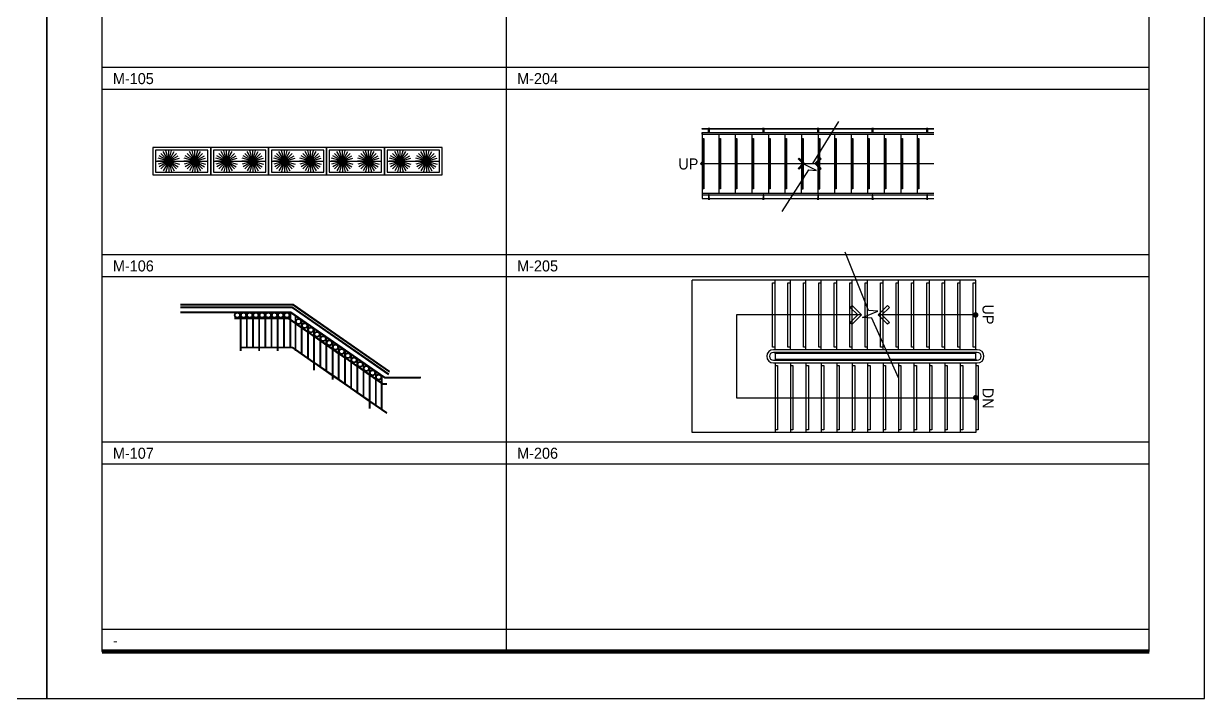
# Model space of a CAD drawing. Header units: millimetres. Extents: x 0 to 42000, y 0 to 29700.
# Drawn here: x 20580 to 42000, y 0 to 12249 of the extents above; entities that cross this region are included whole.
import ezdxf
from ezdxf.enums import TextEntityAlignment as Align

# ---------------------------------------------------------------- set-up
doc = ezdxf.new("R2010")
doc.units = ezdxf.units.MM
doc.header["$LTSCALE"] = 100
doc.header["$MEASUREMENT"] = 0
for name, color, linetype in [('CO-MECH', 1, 'Continuous'), ('TB-FORM', 7, 'Continuous'), ('TB-TEXT', 4, 'Continuous')]:
    doc.layers.add(name, color=color, linetype=linetype)
doc.styles.add('DH-TEXT', font='')
doc.styles.get('DH-TEXT').set_extended_font_data('HY울릉도L')

# ---------------------------------------------------------------- blocks, each defined once
blk = doc.blocks.new('M-106')
at = {"layer": 'CO-MECH'}
for p, q in [((1050, 500), (0, 500)), ((0, 500), (0, 0)), ((1000, 450), (50, 450)), ((50, 450), (50, 50)), ((288, 250), (236, 443)), ((288, 250), (288, 450)), ((288, 250), (339, 443)), ((762, 250), (711, 443)), ((762, 250), (762, 450)), ((762, 250), (814, 443)), ((1000, 50), (1000, 450)), ((2100, 500), (1050, 500)), ((1050, 0), (1050, 500)), ((1050, 500), (1050, 0)), ((2050, 450), (1100, 450)), ((1100, 450), (1100, 50)), ((1338, 250), (1286, 443)), ((1338, 250), (1338, 450)), ((1338, 250), (1389, 443)), ((1812, 250), (1761, 443)), ((1812, 250), (1812, 450)), ((1812, 250), (1864, 443)), ((2050, 50), (2050, 450)), ((3150, 500), (2100, 500)), ((2100, 500), (2100, 0)), ((2100, 0), (2100, 500)), ((3100, 450), (2150, 450)), ((2150, 450), (2150, 50)), ((2388, 250), (2336, 443)), ((2388, 250), (2388, 450)), ((2388, 250), (2439, 443)), ((2863, 250), (2811, 443)), ((2863, 250), (2863, 450)), ((2863, 250), (2914, 443)), ((3100, 50), (3100, 450)), ((4200, 500), (3150, 500)), ((3150, 0), (3150, 500)), ((3150, 500), (3150, 0)), ((4150, 450), (3200, 450)), ((3200, 450), (3200, 50)), ((3438, 250), (3386, 443)), ((3438, 250), (3438, 450)), ((3438, 250), (3489, 443)), ((3913, 250), (3861, 443)), ((3913, 250), (3913, 450)), ((3913, 250), (3964, 443)), ((4150, 50), (4150, 450)), ((5250, 500), (4200, 500)), ((4200, 500), (4200, 0)), ((4200, 0), (4200, 500)), ((5200, 450), (4250, 450)), ((4250, 450), (4250, 50)), ((4488, 250), (4436, 443)), ((4488, 250), (4488, 450)), ((4488, 250), (4539, 443)), ((4963, 250), (4911, 443)), ((4963, 250), (4963, 450)), ((4963, 250), (5014, 443)), ((5200, 50), (5200, 450)), ((5250, 0), (5250, 500)), ((50, 250), (525, 250)), ((288, 250), (87, 250)), ((288, 250), (94, 302)), ((288, 250), (94, 198)), ((288, 250), (114, 350)), ((288, 250), (114, 150)), ((288, 250), (146, 391)), ((288, 250), (146, 109)), ((288, 250), (188, 423)), ((288, 250), (188, 77)), ((288, 250), (236, 57)), ((288, 250), (387, 423)), ((288, 250), (429, 391)), ((288, 250), (461, 350)), ((288, 250), (481, 302)), ((288, 250), (429, 109)), ((288, 250), (387, 77)), ((288, 250), (339, 57)), ((288, 250), (288, 50)), ((288, 250), (488, 250)), ((288, 250), (481, 198)), ((288, 250), (461, 150)), ((525, 250), (1000, 250)), ((762, 250), (562, 250)), ((762, 250), (569, 302)), ((762, 250), (569, 198)), ((762, 250), (589, 350)), ((762, 250), (589, 150)), ((762, 250), (621, 391)), ((762, 250), (621, 109)), ((762, 250), (663, 423)), ((762, 250), (663, 77)), ((762, 250), (711, 57)), ((762, 250), (863, 423)), ((762, 250), (904, 391)), ((762, 250), (936, 350)), ((762, 250), (956, 302)), ((762, 250), (814, 57)), ((762, 250), (762, 50)), ((762, 250), (904, 109)), ((762, 250), (863, 77)), ((762, 250), (962, 250)), ((762, 250), (956, 198)), ((762, 250), (936, 150)), ((1100, 250), (1575, 250)), ((1338, 250), (1137, 250)), ((1338, 250), (1144, 302)), ((1338, 250), (1144, 198)), ((1338, 250), (1164, 350)), ((1338, 250), (1164, 150)), ((1338, 250), (1196, 391)), ((1338, 250), (1196, 109)), ((1338, 250), (1238, 423)), ((1338, 250), (1238, 77)), ((1338, 250), (1286, 57)), ((1338, 250), (1438, 423)), ((1338, 250), (1479, 391)), ((1338, 250), (1511, 350)), ((1338, 250), (1531, 302)), ((1338, 250), (1438, 77)), ((1338, 250), (1389, 57)), ((1338, 250), (1538, 250)), ((1338, 250), (1531, 198)), ((1338, 250), (1511, 150)), ((1338, 250), (1479, 109)), ((1338, 250), (1338, 50)), ((1575, 250), (2050, 250)), ((1812, 250), (1613, 250)), ((1812, 250), (1619, 302)), ((1812, 250), (1619, 198)), ((1812, 250), (1639, 350)), ((1812, 250), (1639, 150)), ((1812, 250), (1671, 391)), ((1812, 250), (1671, 109)), ((1812, 250), (1713, 423)), ((1812, 250), (1713, 77)), ((1812, 250), (1761, 57)), ((1812, 250), (1913, 423)), ((1812, 250), (1954, 391)), ((1812, 250), (1986, 350)), ((1812, 250), (2006, 302)), ((1812, 250), (1954, 109)), ((1812, 250), (1913, 77)), ((1812, 250), (1864, 57)), ((1812, 250), (1812, 50)), ((1812, 250), (2012, 250)), ((1812, 250), (2006, 198)), ((1812, 250), (1986, 150)), ((2150, 250), (2625, 250)), ((2388, 250), (2188, 250)), ((2388, 250), (2194, 302)), ((2388, 250), (2194, 198)), ((2388, 250), (2214, 350)), ((2388, 250), (2214, 150)), ((2388, 250), (2246, 391)), ((2388, 250), (2246, 109)), ((2388, 250), (2288, 423)), ((2388, 250), (2288, 77)), ((2388, 250), (2336, 57)), ((2388, 250), (2488, 423)), ((2388, 250), (2529, 391)), ((2388, 250), (2561, 350)), ((2388, 250), (2581, 302)), ((2388, 250), (2388, 50)), ((2388, 250), (2529, 109)), ((2388, 250), (2488, 77)), ((2388, 250), (2439, 57)), ((2388, 250), (2588, 250)), ((2388, 250), (2581, 198)), ((2388, 250), (2561, 150)), ((2625, 250), (3100, 250)), ((2863, 250), (2663, 250)), ((2863, 250), (2669, 302)), ((2863, 250), (2669, 198)), ((2863, 250), (2689, 350)), ((2863, 250), (2689, 150)), ((2863, 250), (2721, 391)), ((2863, 250), (2721, 109)), ((2863, 250), (2763, 423)), ((2863, 250), (2763, 77)), ((2863, 250), (2811, 57)), ((2863, 250), (2963, 423)), ((2863, 250), (3004, 391)), ((2863, 250), (3036, 350)), ((2863, 250), (3056, 302)), ((2863, 250), (3036, 150)), ((2863, 250), (3004, 109)), ((2863, 250), (3062, 250)), ((2863, 250), (3056, 198)), ((2863, 250), (2963, 77)), ((2863, 250), (2914, 57)), ((2863, 250), (2863, 50)), ((3200, 250), (3675, 250)), ((3438, 250), (3238, 250)), ((3438, 250), (3244, 302)), ((3438, 250), (3244, 198)), ((3438, 250), (3264, 350)), ((3438, 250), (3264, 150)), ((3438, 250), (3296, 391)), ((3438, 250), (3296, 109)), ((3438, 250), (3338, 423)), ((3438, 250), (3338, 77)), ((3438, 250), (3386, 57)), ((3438, 250), (3538, 423)), ((3438, 250), (3579, 391)), ((3438, 250), (3611, 350)), ((3438, 250), (3631, 302)), ((3438, 250), (3579, 109)), ((3438, 250), (3538, 77)), ((3438, 250), (3489, 57)), ((3438, 250), (3438, 50)), ((3438, 250), (3638, 250)), ((3438, 250), (3631, 198)), ((3438, 250), (3611, 150)), ((3675, 250), (4150, 250)), ((3913, 250), (3713, 250)), ((3913, 250), (3719, 302)), ((3913, 250), (3719, 198)), ((3913, 250), (3739, 350)), ((3913, 250), (3739, 150)), ((3913, 250), (3771, 391)), ((3913, 250), (3771, 109)), ((3913, 250), (3813, 423)), ((3913, 250), (3813, 77)), ((3913, 250), (3861, 57)), ((3913, 250), (4013, 423)), ((3913, 250), (4054, 391)), ((3913, 250), (4086, 350)), ((3913, 250), (4106, 302)), ((3913, 250), (3964, 57)), ((3913, 250), (3913, 50)), ((3913, 250), (4054, 109)), ((3913, 250), (4013, 77)), ((3913, 250), (4113, 250)), ((3913, 250), (4106, 198)), ((3913, 250), (4086, 150)), ((4250, 250), (4725, 250)), ((4488, 250), (4288, 250)), ((4488, 250), (4294, 302)), ((4488, 250), (4294, 198)), ((4488, 250), (4314, 350)), ((4488, 250), (4314, 150)), ((4488, 250), (4346, 391)), ((4488, 250), (4346, 109)), ((4488, 250), (4388, 423)), ((4488, 250), (4388, 77)), ((4488, 250), (4436, 57)), ((4488, 250), (4588, 423)), ((4488, 250), (4629, 391)), ((4488, 250), (4661, 350)), ((4488, 250), (4681, 302)), ((4488, 250), (4688, 250)), ((4488, 250), (4681, 198)), ((4488, 250), (4661, 150)), ((4488, 250), (4588, 77)), ((4488, 250), (4539, 57)), ((4488, 250), (4488, 50)), ((4488, 250), (4629, 109)), ((4725, 250), (5200, 250)), ((4963, 250), (4763, 250)), ((4963, 250), (4769, 302)), ((4963, 250), (4769, 198)), ((4963, 250), (4789, 350)), ((4963, 250), (4789, 150)), ((4963, 250), (4821, 391)), ((4963, 250), (4821, 109)), ((4963, 250), (4863, 423)), ((4963, 250), (4863, 77)), ((4963, 250), (4911, 57)), ((4963, 250), (5063, 423)), ((4963, 250), (5104, 391)), ((4963, 250), (5136, 350)), ((4963, 250), (5156, 302)), ((4963, 250), (5104, 109)), ((4963, 250), (5063, 77)), ((4963, 250), (5014, 57)), ((4963, 250), (4963, 50)), ((4963, 250), (5163, 250)), ((4963, 250), (5156, 198)), ((4963, 250), (5136, 150)), ((0, 0), (1050, 0)), ((50, 50), (1000, 50)), ((1050, 0), (2100, 0)), ((1100, 50), (2050, 50)), ((2100, 0), (3150, 0)), ((2150, 50), (3100, 50)), ((3150, 0), (4200, 0)), ((3200, 50), (4150, 50)), ((4200, 0), (5250, 0)), ((4250, 50), (5200, 50))]:
    blk.add_line(p, q, dxfattribs=at)
blk = doc.blocks.new('M-107')
at = {"layer": 'CO-MECH'}
for p, q in [((-1086, 850), (960, 850)), ((-1086, 838), (957, 838)), ((-1086, 802), (945, 802)), ((-1086, 790), (942, 790)), ((-1086, 710), (917, 710)), ((-1086, 700), (910, 700)), ((0, 700), (0, 0)), ((10, 700), (10, 0)), ((112, 700), (112, 70)), ((122, 700), (122, 70)), ((224, 700), (224, 70)), ((234, 700), (234, 70)), ((336, 700), (336, 0)), ((346, 700), (346, 0)), ((448, 700), (448, 70)), ((458, 700), (458, 70)), ((560, 700), (560, 70)), ((570, 700), (570, 70)), ((672, 700), (672, 0)), ((682, 700), (682, 0)), ((784, 700), (784, 70)), ((796, 700), (796, 70)), ((898, 700), (898, 70)), ((910, 700), (2622, -490)), ((910, 700), (910, 70)), ((917, 710), (2626, -478)), ((942, 790), (2692, -426)), ((945, 802), (2695, -414)), ((957, 838), (2707, -378)), ((960, 850), (2710, -366)), ((-102, 598), (0, 598)), ((-102, 588), (0, 588)), ((10, 598), (112, 598)), ((10, 588), (112, 588)), ((122, 598), (224, 598)), ((122, 588), (224, 588)), ((234, 598), (336, 598)), ((234, 588), (336, 588)), ((346, 598), (448, 598)), ((346, 588), (448, 588)), ((458, 598), (560, 598)), ((458, 588), (560, 588)), ((570, 598), (672, 598)), ((570, 588), (672, 588)), ((682, 598), (784, 598)), ((682, 588), (784, 588)), ((796, 598), (877, 598)), ((796, 588), (870, 588)), ((871, 588), (898, 570)), ((878, 598), (898, 584)), ((910, 576), (996, 516)), ((910, 561), (996, 501)), ((996, 640), (996, 0)), ((1006, 633), (1006, 0)), ((1006, 509), (1108, 438)), ((1006, 494), (1108, 423)), ((1108, 562), (1108, -40)), ((1118, 555), (1118, -47)), ((1118, 431), (1220, 360)), ((1220, 484), (1220, -118)), ((1230, 477), (1230, -124)), ((1118, 416), (1220, 346)), ((1230, 353), (1332, 282)), ((1230, 339), (1332, 268)), ((1332, 407), (1332, -347)), ((1342, 400), (1342, -347)), ((1342, 275), (1444, 205)), ((1342, 261), (1444, 190)), ((1444, 329), (1444, -277)), ((1454, 322), (1454, -277)), ((1556, 251), (1556, -355)), ((1566, 244), (1566, -355)), ((10, 70), (336, 70)), ((10, 60), (336, 60)), ((346, 70), (672, 70)), ((346, 60), (672, 60)), ((682, 70), (951, 70)), ((682, 60), (944, 60)), ((944, 60), (996, 23)), ((951, 70), (996, 38)), ((1006, 31), (1332, -195)), ((1006, 17), (1332, -210)), ((1454, 198), (1556, 127)), ((1454, 183), (1556, 112)), ((1566, 120), (1668, 49)), ((1566, 105), (1668, 34)), ((1668, 173), (1668, -521)), ((1678, 166), (1678, -521)), ((1678, 42), (1780, -29)), ((1678, 27), (1780, -44)), ((1780, 95), (1780, -510)), ((1790, 88), (1790, -510)), ((1892, 17), (1892, -588)), ((1902, 11), (1902, -588)), ((1342, -202), (1668, -429)), ((1790, -36), (1892, -107)), ((1790, -50), (1892, -121)), ((1902, -114), (2004, -185)), ((1902, -128), (2004, -199)), ((2004, -60), (2004, -695)), ((2014, -67), (2014, -695)), ((2014, -191), (2116, -262)), ((2014, -206), (2116, -277)), ((2116, -138), (2116, -744)), ((2126, -145), (2126, -744)), ((1342, -217), (1668, -443)), ((2126, -269), (2228, -340)), ((2126, -284), (2228, -355)), ((2228, -216), (2228, -822)), ((2238, -223), (2238, -822)), ((2238, -347), (2340, -418)), ((2238, -362), (2340, -433)), ((2340, -294), (2340, -1042)), ((2350, -301), (2350, -1042)), ((2350, -425), (2452, -496)), ((2452, -372), (2452, -977)), ((2462, -379), (2462, -977)), ((1678, -436), (2004, -662)), ((1678, -450), (2004, -677)), ((2350, -440), (2452, -510)), ((2462, -503), (2564, -574)), ((2462, -517), (2564, -588)), ((2564, -1051), (2564, -449)), ((2576, -1060), (2576, -458)), ((2576, -582), (2590, -592)), ((2576, -597), (2584, -602)), ((2584, -602), (2660, -602)), ((2590, -592), (2660, -592)), ((2622, -490), (3272, -490)), ((2626, -478), (3276, -478)), ((2014, -669), (2340, -896)), ((2014, -684), (2340, -910)), ((2350, -903), (2660, -1117)), ((2350, -917), (2659, -1132))]:
    blk.add_line(p, q, dxfattribs=at)
for centre, radius in [((-51, 649), 51), ((-51, 649), 41), ((61, 649), 51), ((61, 649), 41), ((173, 649), 51), ((173, 649), 41), ((285, 649), 51), ((285, 649), 41), ((397, 649), 51), ((397, 649), 41), ((509, 649), 51), ((509, 649), 41), ((621, 649), 51), ((621, 649), 41), ((733, 649), 51), ((733, 649), 41), ((847, 649), 51), ((847, 649), 41), ((1057, 535), 51), ((1057, 535), 41), ((1169, 458), 51), ((1169, 458), 41), ((1281, 380), 51), ((1281, 380), 41), ((1393, 302), 51), ((1393, 302), 41), ((1505, 224), 51), ((1505, 224), 41), ((1617, 146), 51), ((1617, 146), 41), ((1729, 69), 51), ((1729, 69), 41), ((1841, -9), 51), ((1841, -9), 41), ((1953, -87), 51), ((1953, -87), 41), ((2065, -165), 51), ((2065, -165), 41), ((2177, -243), 51), ((2177, -243), 41), ((2289, -320), 51), ((2289, -320), 41), ((2401, -398), 51), ((2401, -398), 41), ((2513, -476), 51), ((2513, -476), 41)]:
    blk.add_circle(centre, radius, dxfattribs=at)
blk = doc.blocks.new('ARROW2')
blk.add_lwpolyline([(0, 0.87), (0.74, 0), (0, -0.87), (0.15, -1), (1, 0), (0.15, 1)], close=True)
for points in [[(0, 0.87), (0.15, 1), (0.74, 0), (1, 0)], [(0.74, 0), (1, 0), (0, -0.87), (0.15, -1)]]:
    blk.add_solid(points)
blk = doc.blocks.new('M-205')
at = {"layer": 'CO-MECH'}
h = blk.add_hatch(dxfattribs=at)
h.set_pattern_fill('ANSI31', color=256, scale=1.4256, angle=270, style=0)
h.set_pattern_definition([(45, (50318.1977, 8888.85662), (0.1260064284, -0.1260064284), [])])
h.paths.add_polyline_path([(24, 635, 1), (-23, 635, 1)])
for p, q in [((0, 1200), (4200, 1200)), ((0, 1170), (0, 1200)), ((0, 1170), (4200, 1170)), ((6, 1090), (6, 180)), ((12, 1090), (12, 180)), ((18, 1090), (18, 180)), ((24, 1090), (24, 180)), ((300, 1170), (300, 100)), ((306, 1090), (306, 180)), ((312, 1090), (312, 180)), ((318, 1090), (318, 180)), ((324, 1090), (324, 180)), ((600, 1170), (600, 100)), ((606, 1090), (606, 180)), ((612, 1090), (612, 180)), ((618, 1090), (618, 180)), ((624, 1090), (624, 180)), ((900, 1170), (900, 100)), ((906, 1090), (906, 180)), ((912, 1090), (912, 180)), ((918, 1090), (918, 180)), ((924, 1090), (924, 180)), ((1200, 1170), (1200, 100)), ((1206, 1090), (1206, 180)), ((1212, 1090), (1212, 180)), ((1218, 1090), (1218, 180)), ((1224, 1090), (1224, 180)), ((1500, 1170), (1500, 100)), ((1506, 1090), (1506, 180)), ((1512, 1090), (1512, 180)), ((1518, 1090), (1518, 180)), ((1524, 1090), (1524, 180)), ((1800, 1170), (1800, 305)), ((1806, 1090), (1806, 315)), ((1812, 1090), (1812, 325)), ((1818, 1090), (1818, 334)), ((1824, 1090), (1824, 344)), ((2100, 1170), (2100, 790)), ((2106, 1090), (2106, 800)), ((2112, 1090), (2112, 809)), ((2118, 1090), (2118, 819)), ((2124, 1090), (2124, 829)), ((2400, 1170), (2400, 100)), ((2406, 1090), (2406, 180)), ((2412, 1090), (2412, 180)), ((2418, 1090), (2418, 180)), ((2424, 1090), (2424, 180)), ((2700, 1170), (2700, 100)), ((2706, 1090), (2706, 180)), ((2712, 1090), (2712, 180)), ((2718, 1090), (2718, 180)), ((2724, 1090), (2724, 180)), ((3000, 1170), (3000, 100)), ((3006, 1090), (3006, 180)), ((3012, 1090), (3012, 180)), ((3018, 1090), (3018, 180)), ((3024, 1090), (3024, 180)), ((3300, 1170), (3300, 100)), ((3306, 1090), (3306, 180)), ((3312, 1090), (3312, 180)), ((3318, 1090), (3318, 180)), ((3324, 1090), (3324, 180)), ((3600, 1170), (3600, 100)), ((3606, 1090), (3606, 180)), ((3612, 1090), (3612, 180)), ((3618, 1090), (3618, 180)), ((3624, 1090), (3624, 180)), ((3900, 1170), (3900, 100)), ((3906, 1090), (3906, 180)), ((3912, 1090), (3912, 180)), ((3918, 1090), (3918, 180)), ((3924, 1090), (3924, 180)), ((2100, 100), (2100, 790)), ((2106, 180), (2106, 800)), ((2112, 180), (2112, 809)), ((2118, 180), (2118, 819)), ((2124, 180), (2124, 829)), ((0, 635), (4200, 635)), ((1800, 100), (1800, 305)), ((1806, 180), (1806, 315)), ((1812, 180), (1812, 325)), ((1818, 180), (1818, 334)), ((1824, 180), (1824, 344)), ((0, 100), (4200, 100)), ((0, 100), (0, 70)), ((0, 70), (4200, 70))]:
    blk.add_line(p, q, dxfattribs=at)
for points in [[(1447, -235), (1934, 522), (2071, 508), (1829, 632), (2004, 635), (2476, 1397)], [(4200, 1260), (0, 1260), (0, 1270), (4200, 1270)], [(0, 1200), (0, 0), (0, 0), (4200, 0)], [(0, 1090), (30, 1090), (30, 180), (0, 180)], [(126, 1270), (126, 1200), (114, 1200), (114, 1270)], [(300, 1090), (330, 1090), (330, 180), (300, 180)], [(600, 1090), (630, 1090), (630, 180), (600, 180)], [(900, 1090), (930, 1090), (930, 180), (900, 180)], [(1116, 1270), (1116, 1200), (1104, 1200), (1104, 1270)], [(1200, 1090), (1230, 1090), (1230, 180), (1200, 180)], [(1500, 1090), (1530, 1090), (1530, 180), (1500, 180)], [(1800, 1090), (1830, 1090), (1830, 354)], [(2106, 1270), (2106, 1200), (2094, 1200), (2094, 1270)], [(2100, 1090), (2130, 1090), (2130, 838)], [(2400, 1090), (2430, 1090), (2430, 180), (2400, 180)], [(2700, 1090), (2730, 1090), (2730, 180), (2700, 180)], [(3000, 1090), (3030, 1090), (3030, 180), (3000, 180)], [(3096, 1270), (3096, 1200), (3084, 1200), (3084, 1270)], [(3300, 1090), (3330, 1090), (3330, 180), (3300, 180)], [(3600, 1090), (3630, 1090), (3630, 180), (3600, 180)], [(3900, 1090), (3930, 1090), (3930, 180), (3900, 180)], [(4086, 1270), (4086, 1200), (4074, 1200), (4074, 1270)], [(2100, 180), (2130, 180), (2130, 838)], [(1800, 180), (1830, 180), (1830, 354)], [(126, 0), (126, 70), (114, 70), (114, 0)], [(1116, 0), (1116, 70), (1104, 70), (1104, 0)], [(2106, 0), (2106, 70), (2094, 70), (2094, 0)], [(3096, 0), (3096, 70), (3084, 70), (3084, 0)], [(4086, 0), (4086, 70), (4074, 70), (4074, 0)]]:
    blk.add_lwpolyline(points, dxfattribs=at)
for points in [[(105, 1270), (105, 1280), (135, 1280), (135, 1270)], [(1095, 1270), (1095, 1280), (1125, 1280), (1125, 1270)], [(2085, 1270), (2085, 1280), (2115, 1280), (2115, 1270)], [(3075, 1270), (3075, 1280), (3105, 1280), (3105, 1270)], [(4065, 1270), (4065, 1280), (4095, 1280), (4095, 1270)], [(105, 0), (105, -10), (135, -10), (135, 0)], [(1095, 0), (1095, -10), (1125, -10), (1125, 0)], [(2085, 0), (2085, -10), (2115, -10), (2115, 0)], [(3075, 0), (3075, -10), (3105, -10), (3105, 0)], [(4065, 0), (4065, -10), (4095, -10), (4095, 0)]]:
    blk.add_lwpolyline(points, close=True, dxfattribs=at)
blk.add_circle((0, 635), 23.4, dxfattribs=at)
at = {"layer": 'CO-MECH', "yscale": 99.24445545836352, "zscale": 114.2318744481254, "rotation": 180}
for p, xscale in [((1741, 635), -114.2318744481308), ((2159, 635), 114.2318744481308)]:
    blk.add_blockref('ARROW2', p, dxfattribs=dict(at, xscale=xscale))
at = {"layer": 'CO-MECH', "style": 'DH-TEXT'}
blk.add_text('UP', height=200, dxfattribs=at).set_placement((-434, 529))
blk = doc.blocks.new('M-206')
at = {"layer": 'CO-MECH'}
for p, q in [((5140, 2764), (0, 2764)), ((0, 0), (0, 2764)), ((1500, 1502), (1500, 2764)), ((1780, 1502), (1780, 2764)), ((2060, 1502), (2060, 2764)), ((2340, 1502), (2340, 2764)), ((2620, 1502), (2620, 2764)), ((2900, 1502), (2900, 2764)), ((3180, 1502), (3180, 2764)), ((3460, 1502), (3460, 2764)), ((3740, 1502), (3740, 2764)), ((4020, 1502), (4020, 2764)), ((4300, 1502), (4300, 2764)), ((4580, 1502), (4580, 2764)), ((4860, 1502), (4860, 2764)), ((5140, 1502), (5140, 2764)), ((2866, 2269), (2900, 2303)), ((2866, 2269), (3002, 2133)), ((2900, 2303), (3070, 2133)), ((3540, 2303), (3370, 2133)), ((3574, 2269), (3438, 2133)), ((3574, 2269), (3540, 2303)), ((3070, 2133), (800, 2133)), ((800, 2133), (800, 631)), ((3002, 2133), (2866, 1997)), ((2866, 1997), (2900, 1963)), ((3070, 2133), (2900, 1963)), ((5140, 2133), (3370, 2133)), ((3370, 2133), (3540, 1963)), ((3438, 2133), (3574, 1997)), ((3574, 1997), (3540, 1963)), ((1500, 1432), (1500, 1452)), ((1500, 1332), (1500, 1312)), ((1780, 1432), (1780, 1452)), ((1780, 1332), (1780, 1312)), ((2060, 1432), (2060, 1452)), ((2060, 1332), (2060, 1312)), ((2340, 1432), (2340, 1452)), ((2340, 1332), (2340, 1312)), ((2620, 1432), (2620, 1452)), ((2620, 1332), (2620, 1312)), ((2900, 1432), (2900, 1452)), ((2900, 1332), (2900, 1312)), ((3180, 1432), (3180, 1452)), ((3180, 1332), (3180, 1312)), ((3460, 1432), (3460, 1452)), ((3460, 1332), (3460, 1312)), ((3740, 1432), (3740, 1452)), ((3740, 1332), (3740, 1312)), ((4020, 1432), (4020, 1452)), ((4020, 1332), (4020, 1312)), ((4300, 1432), (4300, 1452)), ((4300, 1332), (4300, 1312)), ((4580, 1432), (4580, 1452)), ((4580, 1332), (4580, 1312)), ((4860, 1432), (4860, 1452)), ((4860, 1332), (4860, 1312)), ((5140, 1432), (5140, 1452)), ((5140, 1332), (5140, 1312)), ((1500, 1262), (1500, 0)), ((1780, 1262), (1780, 0)), ((2060, 1262), (2060, 0)), ((2340, 1262), (2340, 0)), ((2620, 1262), (2620, 0)), ((2900, 1262), (2900, 0)), ((3180, 1262), (3180, 0)), ((3460, 1262), (3460, 0)), ((3740, 1262), (3740, 0)), ((4020, 1262), (4020, 0)), ((4300, 1262), (4300, 0)), ((4580, 1262), (4580, 0)), ((4860, 1262), (4860, 0)), ((5140, 1262), (5140, 0)), ((800, 631), (5140, 631)), ((5140, 0), (0, 0))]:
    blk.add_line(p, q, dxfattribs=at)
for points in [[(3738, 994), (3255, 2076), (3088, 2087), (3364, 2204), (3197, 2215), (2770, 3272)], [(1500, 1547), (1455, 1547), (1455, 2719), (1500, 2719)], [(1780, 1547), (1735, 1547), (1735, 2719), (1780, 2719)], [(2060, 1547), (2015, 1547), (2015, 2719), (2060, 2719)], [(2340, 1547), (2295, 1547), (2295, 2719), (2340, 2719)], [(2620, 1547), (2575, 1547), (2575, 2719), (2620, 2719)], [(2900, 1547), (2855, 1547), (2855, 2719), (2900, 2719)], [(3180, 1547), (3135, 1547), (3135, 2719), (3180, 2719)], [(3460, 1547), (3415, 1547), (3415, 2719), (3460, 2719)], [(3740, 1547), (3695, 1547), (3695, 2719), (3740, 2719)], [(4020, 1547), (3975, 1547), (3975, 2719), (4020, 2719)], [(4300, 1547), (4255, 1547), (4255, 2719), (4300, 2719)], [(4580, 1547), (4535, 1547), (4535, 2719), (4580, 2719)], [(4860, 1547), (4815, 1547), (4815, 2719), (4860, 2719)], [(5140, 1547), (5095, 1547), (5095, 2719), (5140, 2719)], [(1500, 1217), (1545, 1217), (1545, 45), (1500, 45)], [(1780, 1217), (1825, 1217), (1825, 45), (1780, 45)], [(2060, 1217), (2105, 1217), (2105, 45), (2060, 45)], [(2340, 1217), (2385, 1217), (2385, 45), (2340, 45)], [(2620, 1217), (2665, 1217), (2665, 45), (2620, 45)], [(2900, 1217), (2945, 1217), (2945, 45), (2900, 45)], [(3180, 1217), (3225, 1217), (3225, 45), (3180, 45)], [(3460, 1217), (3505, 1217), (3505, 45), (3460, 45)], [(3740, 1217), (3785, 1217), (3785, 45), (3740, 45)], [(4020, 1217), (4065, 1217), (4065, 45), (4020, 45)], [(4300, 1217), (4345, 1217), (4345, 45), (4300, 45)], [(4580, 1217), (4625, 1217), (4625, 45), (4580, 45)], [(4860, 1217), (4905, 1217), (4905, 45), (4860, 45)], [(5140, 1217), (5185, 1217), (5185, 45), (5140, 45)]]:
    blk.add_lwpolyline(points, dxfattribs=at)
at = {"layer": 'CO-MECH', "const_width": 50}
for points in [[(5140, 2158, 1), (5140, 2108, 1)], [(5140, 656, 1), (5140, 606, 1)]]:
    blk.add_lwpolyline(points, format="xyb", close=True, dxfattribs=at)
at = {"layer": 'CO-MECH'}
blk.add_lwpolyline([(1470, 1262), (5170, 1262, 1), (5170, 1502), (1470, 1502, 1)], format="xyb", close=True, dxfattribs=at)
blk.add_lwpolyline([(1470, 1312), (5170, 1312, 1), (5170, 1452), (1470, 1452, 1), (1470, 1312, 1)], format="xyb", dxfattribs=at)
blk.add_lwpolyline([(1500, 1332), (5140, 1332), (5140, 1432), (1500, 1432)], close=True, dxfattribs=at)
at = {"layer": 'CO-MECH', "style": 'DH-TEXT'}
for s, p in [('UP', (5364, 2142)), ('DN', (5364, 622))]:
    blk.add_text(s, height=200, rotation=270, dxfattribs=at).set_placement(p, align=Align.MIDDLE_CENTER)

msp = doc.modelspace()

# ---------------------------------------------------------------- linework, layer by layer
at = {"layer": 'TB-FORM'}
msp.add_line((29333, 28050), (29333, 850), dxfattribs=at)
at = {"layer": 'TB-FORM', "color": 251}
for p, q in [((41000, 11450), (22000, 11450)), ((41000, 11050), (22000, 11050)), ((41000, 8050), (22000, 8050)), ((41000, 7650), (22000, 7650)), ((41000, 4650), (22000, 4650)), ((41000, 4250), (22000, 4250)), ((41000, 1250), (22000, 1250)), ((41000, 850), (22000, 850))]:
    msp.add_line(p, q, dxfattribs=at)
for points in [[(0, 0), (21000, 0), (21000, 29700), (0, 29700)], [(21000, 0), (42000, 0), (42000, 29700), (21000, 29700)], [(22000, 850), (41000, 850), (41000, 28850), (22000, 28850)]]:
    msp.add_lwpolyline(points, close=True, dxfattribs=at)
at = {"layer": 'TB-FORM', "const_width": 80}
msp.add_lwpolyline([(22000, 850), (41000, 850)], dxfattribs=at)

# ---------------------------------------------------------------- block references
at = {"layer": 'CO-MECH'}
for name, p in [('M-205', (32891, 9072)), ('M-106', (22924, 9501)), ('M-206', (32711, 4827)), ('M-107', (24509, 6307))]:
    msp.add_blockref(name, p, dxfattribs=at)

# ---------------------------------------------------------------- texts
at = {"layer": 'TB-TEXT', "style": 'DH-TEXT'}
for s, p in [('M-105', (22200, 11250)), ('M-204', (29533, 11250)), ('M-106', (22200, 7850)), ('M-205', (29533, 7850)), ('M-107', (22200, 4450)), ('M-206', (29533, 4450)), ('-', (22200, 1050))]:
    msp.add_text(s, height=200, dxfattribs=at).set_placement(p, align=Align.MIDDLE_LEFT)

doc.saveas('drawing.dxf')
